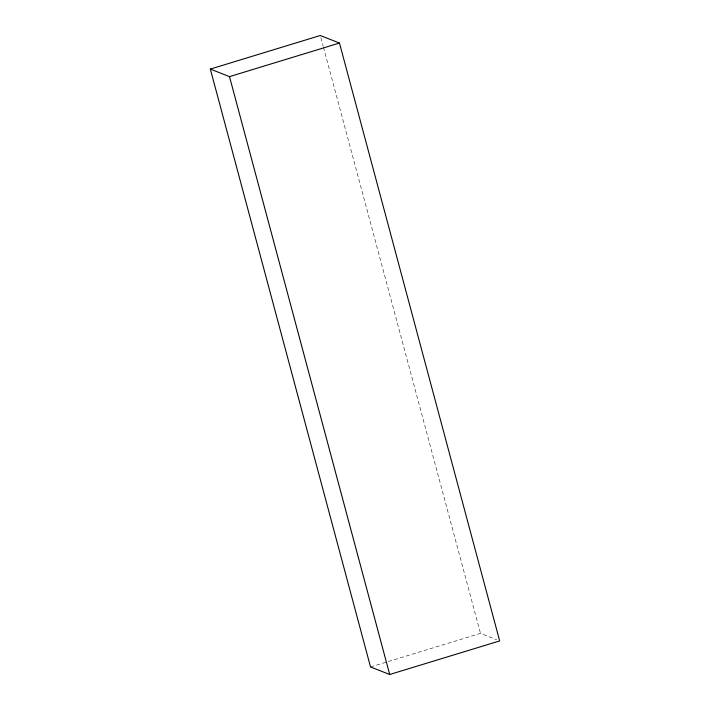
<?xml version="1.0" encoding="UTF-8"?>
<svg xmlns="http://www.w3.org/2000/svg" width="710" height="710" viewBox="0 0 710 710"><rect width="100%" height="100%" fill="white"/><g stroke="black" fill="none" stroke-linecap="round" stroke-linejoin="round"><path stroke-width="0.53" stroke-dasharray="3.55 2.66" d="M370.531 666.956L480.501 633.373L496.645 639.728M320.876 37.639L323.174 46.212M323.458 47.286L480.501 633.373"/><path stroke-width="1.06" d="M210.329 69.083L320.299 35.5L339.469 43.044L499.671 640.917L389.701 674.5L370.531 666.956L210.329 69.083L229.499 76.627L339.469 43.044M229.499 76.627L389.701 674.5"/></g></svg>
